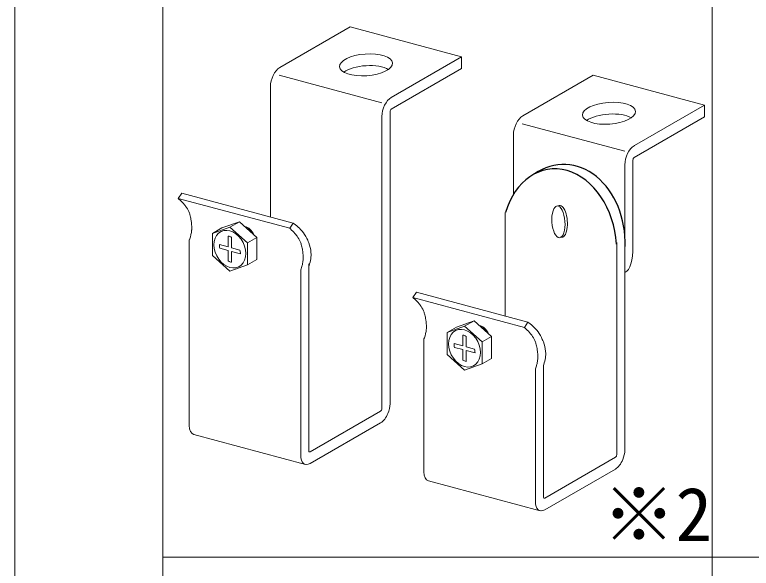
# Model space of a CAD drawing. Units: millimetres on the paper, enlarged 40 times, with parts at other scales. Extents: x -7800 to 7800, y -5578 to 5491.
# Drawn here: x -7800 to -6995, y 3688 to 4292 of the extents above; entities that cross this region are included whole.
import ezdxf
from ezdxf.enums import TextEntityAlignment as Align

# ---------------------------------------------------------------- set-up
doc = ezdxf.new("R2010")
doc.units = ezdxf.units.MM
doc.header["$LTSCALE"] = 40
for name, color, linetype, lineweight in [('1-6_文字', 7, 'Continuous', 18), ('1-7_金具', 7, 'Continuous', 18), ('F-2_太線１', 3, 'Continuous', 18), ('F-4_細線', 4, 'Continuous', 9)]:
    doc.layers.add(name, color=color, linetype=linetype, lineweight=lineweight)
doc.styles.add('ＭＳ ゴシック', font='')
doc.styles.get('ＭＳ ゴシック').set_extended_font_data('MS Gothic')

msp = doc.modelspace()

# ---------------------------------------------------------------- linework, layer by layer
at = {"layer": '1-7_金具', "color": 3}
for p, q in [((-7311.9, 4246.46), (-7388.66, 4202.14)), ((-7398.92, 4196.22), (-7511.04, 4226.26)), ((-7520.62, 4214.03), (-7520.62, 4071.71)), ((-7390.05, 4186.54), (-7390.05, 3867.74)), ((-7398.92, 4181.42), (-7398.92, 3862.62)), ((-7133.52, 4143.41), (-7245.65, 4173.45)), ((-7255.23, 4161.22), (-7255.23, 4096.33)), ((-7133.52, 4128.61), (-7133.52, 4041.59)), ((-7124.66, 4133.73), (-7124.66, 4039.22)), ((-7495.69, 4065.03), (-7617.39, 4097.64)), ((-7621.31, 4091.87), (-7620.57, 4091.19)), ((-7620.57, 4091.19), (-7619.31, 4090)), ((-7619.31, 4090), (-7618.06, 4088.8)), ((-7618.06, 4088.8), (-7616.84, 4087.57)), ((-7616.84, 4087.57), (-7615.66, 4086.31)), ((-7615.66, 4086.31), (-7614.53, 4085)), ((-7614.53, 4085), (-7613.91, 4084.22)), ((-7613.91, 4084.22), (-7613.31, 4083.42)), ((-7613.31, 4083.42), (-7612.33, 4082.01)), ((-7612.33, 4082.01), (-7611.42, 4080.54)), ((-7611.42, 4080.54), (-7610.59, 4079.02)), ((-7610.59, 4079.02), (-7609.85, 4077.47)), ((-7609.85, 4077.47), (-7609.2, 4075.87)), ((-7609.2, 4075.87), (-7608.87, 4074.93)), ((-7608.87, 4074.93), (-7608.64, 4074.2)), ((-7608.64, 4074.2), (-7608.27, 4072.92)), ((-7608.27, 4072.92), (-7607.96, 4071.62)), ((-7607.96, 4071.62), (-7607.69, 4070.32)), ((-7264.1, 4076.58), (-7264.1, 3963.54)), ((-7607.69, 4070.32), (-7607.45, 4069)), ((-7607.45, 4069), (-7607.25, 4067.68)), ((-7607.25, 4067.68), (-7607.14, 4066.91)), ((-7607.14, 4066.91), (-7607.03, 4066.05)), ((-7607.03, 4066.05), (-7606.86, 4064.57)), ((-7606.86, 4064.57), (-7606.72, 4063.09)), ((-7495.69, 4065.03), (-7499.6, 4059.26)), ((-7494.82, 4064.33), (-7495.69, 4065.03)), ((-7493.34, 4063.12), (-7494.82, 4064.33)), ((-7606.85, 4055.95), (-7607.01, 4054.79)), ((-7606.72, 4057.11), (-7606.85, 4055.95)), ((-7606.72, 4063.09), (-7606.64, 4061.61)), ((-7606.67, 4057.78), (-7606.72, 4057.11)), ((-7606.62, 4058.64), (-7606.67, 4057.78)), ((-7606.64, 4061.61), (-7606.6, 4060.12)), ((-7606.6, 4060.12), (-7606.62, 4058.64)), ((-7499.6, 4059.26), (-7498.87, 4058.57)), ((-7498.87, 4058.57), (-7497.6, 4057.39)), ((-7497.6, 4057.39), (-7496.35, 4056.19)), ((-7496.35, 4056.19), (-7495.14, 4054.96)), ((-7491.88, 4061.89), (-7493.34, 4063.12)), ((-7490.45, 4060.63), (-7491.88, 4061.89)), ((-7489.07, 4059.34), (-7490.45, 4060.63)), ((-7487.73, 4057.99), (-7489.07, 4059.34)), ((-7486.99, 4057.19), (-7487.73, 4057.99)), ((-7486.11, 4056.16), (-7486.99, 4057.19)), ((-7484.67, 4054.33), (-7486.11, 4056.16)), ((-7608.84, 4047.84), (-7609.23, 4046.75)), ((-7608.46, 4048.94), (-7608.84, 4047.84)), ((-7608.12, 4050.05), (-7608.46, 4048.94)), ((-7607.93, 4050.7), (-7608.12, 4050.05)), ((-7607.75, 4051.36), (-7607.93, 4050.7)), ((-7607.47, 4052.49), (-7607.75, 4051.36)), ((-7607.22, 4053.64), (-7607.47, 4052.49)), ((-7607.01, 4054.79), (-7607.22, 4053.64)), ((-7495.14, 4054.96), (-7493.96, 4053.7)), ((-7493.96, 4053.7), (-7492.83, 4052.39)), ((-7492.83, 4052.39), (-7492.2, 4051.61)), ((-7492.2, 4051.61), (-7491.6, 4050.81)), ((-7491.6, 4050.81), (-7490.62, 4049.39)), ((-7490.62, 4049.39), (-7489.71, 4047.93)), ((-7489.71, 4047.93), (-7488.89, 4046.41)), ((-7483.34, 4052.4), (-7484.67, 4054.33)), ((-7482.12, 4050.4), (-7483.34, 4052.4)), ((-7481, 4048.33), (-7482.12, 4050.4)), ((-7479.98, 4046.19), (-7481, 4048.33)), ((-7609.23, 4046.75), (-7609.28, 4046.62)), ((-7609.28, 3844.05), (-7609.28, 4046.61)), ((-7488.89, 4046.41), (-7488.15, 4044.85)), ((-7488.15, 4044.85), (-7487.5, 4043.26)), ((-7487.5, 4043.26), (-7487.16, 4042.32)), ((-7487.16, 4042.32), (-7486.93, 4041.59)), ((-7486.93, 4041.59), (-7486.57, 4040.31)), ((-7486.57, 4040.31), (-7486.25, 4039.01)), ((-7479.43, 4044.92), (-7479.98, 4046.19)), ((-7478.86, 4043.49), (-7479.43, 4044.92)), ((-7477.98, 4040.97), (-7478.86, 4043.49)), ((-7477.25, 4038.4), (-7477.98, 4040.97)), ((-7142.39, 4043.97), (-7142.39, 3812.18)), ((-7133.52, 4041.59), (-7133.52, 3817.3)), ((-7486.25, 4039.01), (-7485.98, 4037.7)), ((-7485.98, 4037.7), (-7485.75, 4036.39)), ((-7485.75, 4036.39), (-7485.54, 4035.07)), ((-7485.54, 4035.07), (-7485.43, 4034.3)), ((-7485.43, 4034.3), (-7485.32, 4033.44)), ((-7485.32, 4033.44), (-7485.15, 4031.96)), ((-7485.15, 4031.96), (-7485.02, 4030.48)), ((-7476.71, 4035.81), (-7477.25, 4038.4)), ((-7476.37, 4033.21), (-7476.71, 4035.81)), ((-7476.25, 4030.6), (-7476.37, 4033.21)), ((-7485.14, 4023.33), (-7485.31, 4022.18)), ((-7485.01, 4024.5), (-7485.14, 4023.33)), ((-7485.02, 4030.48), (-7484.93, 4029)), ((-7484.96, 4025.17), (-7485.01, 4024.5)), ((-7484.92, 4026.03), (-7484.96, 4025.17)), ((-7484.93, 4029), (-7484.89, 4027.51)), ((-7484.89, 4027.51), (-7484.92, 4026.03)), ((-7477.39, 4022.43), (-7476.97, 4024.28)), ((-7476.97, 4024.28), (-7476.62, 4026.14)), ((-7476.62, 4026.14), (-7476.38, 4028.01)), ((-7476.38, 4028.01), (-7476.29, 4029.1)), ((-7476.29, 4029.1), (-7476.25, 4030.6)), ((-7487.13, 4015.23), (-7487.52, 4014.13)), ((-7486.76, 4016.33), (-7487.13, 4015.23)), ((-7486.41, 4017.44), (-7486.76, 4016.33)), ((-7486.22, 4018.09), (-7486.41, 4017.44)), ((-7486.04, 4018.74), (-7486.22, 4018.09)), ((-7485.76, 4019.88), (-7486.04, 4018.74)), ((-7485.51, 4021.03), (-7485.76, 4019.88)), ((-7485.31, 4022.18), (-7485.51, 4021.03)), ((-7478.7, 4020.58), (-7478.7, 3816.56)), ((-7478.7, 4017.67), (-7478.39, 4018.74)), ((-7478.39, 4018.74), (-7477.88, 4020.58)), ((-7477.88, 4020.58), (-7477.39, 4022.43)), ((-7487.52, 4014.13), (-7487.57, 4014)), ((-7487.57, 3811.44), (-7487.57, 4014)), ((-7365, 3983.75), (-7364.26, 3983.07)), ((-7364.26, 3983.07), (-7363, 3981.88)), ((-7239.38, 3956.91), (-7361.08, 3989.52)), ((-7363, 3981.88), (-7361.75, 3980.68)), ((-7361.75, 3980.68), (-7360.53, 3979.45)), ((-7360.53, 3979.45), (-7359.35, 3978.19)), ((-7359.35, 3978.19), (-7358.22, 3976.88)), ((-7358.22, 3976.88), (-7357.6, 3976.1)), ((-7357.6, 3976.1), (-7357, 3975.3)), ((-7357, 3975.3), (-7356.01, 3973.89)), ((-7356.01, 3973.89), (-7355.11, 3972.42)), ((-7355.11, 3972.42), (-7354.28, 3970.9)), ((-7354.28, 3970.9), (-7353.54, 3969.35)), ((-7353.54, 3969.35), (-7352.89, 3967.76)), ((-7352.89, 3967.76), (-7352.56, 3966.82)), ((-7352.56, 3966.82), (-7352.32, 3966.08)), ((-7352.32, 3966.08), (-7351.96, 3964.8)), ((-7351.96, 3964.8), (-7351.65, 3963.5)), ((-7351.65, 3963.5), (-7351.38, 3962.2)), ((-7351.38, 3962.2), (-7351.14, 3960.88)), ((-7351.14, 3960.88), (-7350.94, 3959.56)), ((-7350.94, 3959.56), (-7350.83, 3958.79)), ((-7350.83, 3958.79), (-7350.72, 3957.93)), ((-7350.72, 3957.93), (-7350.55, 3956.45)), ((-7350.55, 3956.45), (-7350.41, 3954.97)), ((-7350.41, 3954.97), (-7350.32, 3953.49)), ((-7350.32, 3953.49), (-7350.29, 3952.01)), ((-7350.29, 3952.01), (-7350.31, 3950.52)), ((-7239.38, 3956.91), (-7243.29, 3951.14)), ((-7243.29, 3951.14), (-7242.55, 3950.46)), ((-7238.51, 3956.21), (-7239.38, 3956.91)), ((-7237.03, 3955), (-7238.51, 3956.21)), ((-7235.57, 3953.77), (-7237.03, 3955)), ((-7234.14, 3952.51), (-7235.57, 3953.77)), ((-7232.76, 3951.22), (-7234.14, 3952.51)), ((-7231.42, 3949.87), (-7232.76, 3951.22)), ((-7351.62, 3942.58), (-7351.81, 3941.94)), ((-7351.44, 3943.24), (-7351.62, 3942.58)), ((-7351.16, 3944.37), (-7351.44, 3943.24)), ((-7350.91, 3945.52), (-7351.16, 3944.37)), ((-7350.7, 3946.67), (-7350.91, 3945.52)), ((-7350.54, 3947.83), (-7350.7, 3946.67)), ((-7350.41, 3948.99), (-7350.54, 3947.83)), ((-7350.36, 3949.66), (-7350.41, 3948.99)), ((-7350.31, 3950.52), (-7350.36, 3949.66)), ((-7242.55, 3950.46), (-7241.29, 3949.27)), ((-7241.29, 3949.27), (-7240.04, 3948.07)), ((-7240.04, 3948.07), (-7238.83, 3946.84)), ((-7238.83, 3946.84), (-7237.65, 3945.58)), ((-7237.65, 3945.58), (-7236.52, 3944.27)), ((-7236.52, 3944.27), (-7235.89, 3943.49)), ((-7235.89, 3943.49), (-7235.29, 3942.69)), ((-7235.29, 3942.69), (-7234.31, 3941.28)), ((-7230.68, 3949.07), (-7231.42, 3949.87)), ((-7229.8, 3948.05), (-7230.68, 3949.07)), ((-7228.36, 3946.21), (-7229.8, 3948.05)), ((-7227.03, 3944.29), (-7228.36, 3946.21)), ((-7225.81, 3942.28), (-7227.03, 3944.29)), ((-7352.92, 3938.63), (-7352.97, 3938.5)), ((-7352.97, 3793.49), (-7352.97, 3938.49)), ((-7352.53, 3939.72), (-7352.92, 3938.63)), ((-7352.15, 3940.83), (-7352.53, 3939.72)), ((-7351.81, 3941.94), (-7352.15, 3940.83)), ((-7234.31, 3941.28), (-7233.4, 3939.81)), ((-7233.4, 3939.81), (-7232.58, 3938.29)), ((-7232.58, 3938.29), (-7231.84, 3936.74)), ((-7231.84, 3936.74), (-7231.19, 3935.14)), ((-7231.19, 3935.14), (-7230.85, 3934.21)), ((-7224.69, 3940.21), (-7225.81, 3942.28)), ((-7223.67, 3938.07), (-7224.69, 3940.21)), ((-7223.12, 3936.81), (-7223.67, 3938.07)), ((-7222.55, 3935.37), (-7223.12, 3936.81)), ((-7221.67, 3932.85), (-7222.55, 3935.37)), ((-7230.85, 3934.21), (-7230.62, 3933.47)), ((-7230.62, 3933.47), (-7230.25, 3932.19)), ((-7230.25, 3932.19), (-7229.94, 3930.89)), ((-7229.94, 3930.89), (-7229.67, 3929.59)), ((-7229.67, 3929.59), (-7229.44, 3928.27)), ((-7229.44, 3928.27), (-7229.23, 3926.95)), ((-7229.23, 3926.95), (-7229.12, 3926.18)), ((-7220.94, 3930.29), (-7221.67, 3932.85)), ((-7220.4, 3927.7), (-7220.94, 3930.29)), ((-7220.06, 3925.09), (-7220.4, 3927.7)), ((-7229.12, 3926.18), (-7229.01, 3925.32)), ((-7229.01, 3925.32), (-7228.84, 3923.84)), ((-7228.84, 3923.84), (-7228.71, 3922.36)), ((-7228.71, 3922.36), (-7228.62, 3920.88)), ((-7228.62, 3920.88), (-7228.58, 3919.39)), ((-7228.58, 3919.39), (-7228.61, 3917.91)), ((-7220.31, 3918.03), (-7220.07, 3919.89)), ((-7220.07, 3919.89), (-7219.98, 3920.98)), ((-7219.94, 3922.49), (-7220.06, 3925.09)), ((-7219.98, 3920.98), (-7219.94, 3922.49)), ((-7229.73, 3910.63), (-7229.91, 3909.97)), ((-7229.45, 3911.76), (-7229.73, 3910.63)), ((-7229.2, 3912.91), (-7229.45, 3911.76)), ((-7229, 3914.06), (-7229.2, 3912.91)), ((-7228.83, 3915.22), (-7229, 3914.06)), ((-7228.7, 3916.38), (-7228.83, 3915.22)), ((-7228.65, 3917.05), (-7228.7, 3916.38)), ((-7228.61, 3917.91), (-7228.65, 3917.05)), ((-7222.39, 3909.55), (-7222.08, 3910.62)), ((-7222.08, 3910.62), (-7221.57, 3912.47)), ((-7221.57, 3912.47), (-7221.08, 3914.31)), ((-7221.08, 3914.31), (-7220.66, 3916.17)), ((-7220.66, 3916.17), (-7220.31, 3918.03)), ((-7231.21, 3906.02), (-7231.26, 3905.89)), ((-7231.26, 3760.88), (-7231.26, 3905.89)), ((-7230.82, 3907.11), (-7231.21, 3906.02)), ((-7230.45, 3908.21), (-7230.82, 3907.11)), ((-7230.1, 3909.32), (-7230.45, 3908.21)), ((-7229.91, 3909.97), (-7230.1, 3909.32)), ((-7222.39, 3909.55), (-7222.39, 3766)), ((-7477.32, 3815.36), (-7400.3, 3859.82)), ((-7477.32, 3802.56), (-7400.3, 3847.02)), ((-7482.5, 3801.59), (-7604.2, 3834.2)), ((-7221.01, 3764.8), (-7143.78, 3809.38)), ((-7221.01, 3752), (-7143.78, 3796.58)), ((-7226.19, 3751.03), (-7347.89, 3783.64))]:
    msp.add_line(p, q, dxfattribs=at)
at = {"layer": '1-7_金具'}
for p, q in [((-7564.96, 4060.52), (-7554.57, 4066.52)), ((-7584.09, 4053.65), (-7564.96, 4060.52)), ((-7584.09, 4053.65), (-7573.7, 4059.65)), ((-7564.96, 4060.52), (-7545.84, 4043.4)), ((-7566.7, 4038.99), (-7566.7, 4050.86)), ((-7563.22, 4038.06), (-7563.22, 4049.4)), ((-7545.84, 4043.4), (-7535.44, 4049.4)), ((-7535.44, 4049.4), (-7535.44, 4025.4)), ((-7566.7, 4038.99), (-7576.42, 4041.59)), ((-7545.84, 4043.4), (-7545.84, 4019.4)), ((-7566.7, 4034.99), (-7576, 4037.48)), ((-7566.7, 4034.99), (-7566.7, 4023.65)), ((-7563.22, 4038.06), (-7553.92, 4035.57)), ((-7563.22, 4034.06), (-7563.22, 4022.19)), ((-7563.22, 4034.06), (-7553.51, 4031.46)), ((-7545.84, 4019.4), (-7535.44, 4025.4)), ((-7545.84, 4019.4), (-7564.96, 4012.52)), ((-7327.78, 3945.53), (-7308.65, 3952.41)), ((-7327.78, 3945.53), (-7317.38, 3951.53)), ((-7308.65, 3952.41), (-7298.26, 3958.41)), ((-7308.65, 3952.41), (-7289.53, 3935.28)), ((-7310.39, 3930.87), (-7310.39, 3942.74)), ((-7306.91, 3929.94), (-7306.91, 3941.28)), ((-7289.53, 3935.28), (-7279.13, 3941.28)), ((-7289.53, 3935.28), (-7289.53, 3911.28)), ((-7279.13, 3941.28), (-7279.13, 3917.28)), ((-7310.39, 3930.87), (-7320.11, 3933.48)), ((-7310.39, 3926.87), (-7319.69, 3929.36)), ((-7310.39, 3926.87), (-7310.39, 3915.53)), ((-7306.91, 3929.94), (-7297.61, 3927.45)), ((-7306.91, 3925.94), (-7306.91, 3914.07)), ((-7306.91, 3925.94), (-7297.2, 3923.34)), ((-7289.53, 3911.28), (-7308.65, 3904.41)), ((-7289.53, 3911.28), (-7279.13, 3917.28))]:
    msp.add_line(p, q, dxfattribs=at)
at = {"layer": '1-7_金具', "color": 3}
for points in [[(-7311.9, 4246.46), (-7433.61, 4279.07), (-7510.37, 4234.75)], [(-7311.9, 4246.46), (-7311.9, 4233.66), (-7388.66, 4189.34)], [(-7046.51, 4193.65), (-7168.21, 4226.26), (-7244.98, 4181.94)], [(-7046.51, 4193.65), (-7046.51, 4180.85), (-7123.27, 4136.53)], [(-7046.51, 4193.65), (-7122.83, 4149.58), (-7123.27, 4149.33)], [(-7499.6, 4059.26), (-7621.31, 4091.87), (-7617.39, 4097.64)], [(-7243.29, 3951.14), (-7365, 3983.75), (-7361.08, 3989.52)]]:
    msp.add_lwpolyline(points, dxfattribs=at)
at = {"layer": '1-7_金具'}
for points in [[(-7573.7, 4059.65), (-7554.57, 4066.52), (-7535.44, 4049.4)], [(-7564.96, 4012.52), (-7584.09, 4029.65), (-7584.09, 4053.65)], [(-7317.38, 3951.53), (-7298.26, 3958.41), (-7279.13, 3941.28)], [(-7308.65, 3904.41), (-7327.78, 3921.53), (-7327.78, 3945.53)]]:
    msp.add_lwpolyline(points, dxfattribs=at)
at = {"layer": '1-7_金具', "color": 3}
for centre, major_axis in [((-7416.26, 4237.65), (28.89, 2.1)), ((-7150.87, 4184.83), (28.89, 2.1)), ((-7206.05, 4066.37), (-1.26, 17.33))]:
    msp.add_ellipse(centre, major_axis=major_axis, ratio=0.410193, dxfattribs=at)
for centre, major_axis, ratio, start_param, end_param in [((-7510.37, 4219.95), (-5.57, -15.64), 0.550454, 3.715564, 5.28636), ((-7416.26, 4224.85), (28.89, 2.1), 0.410193, 0.537631, 2.54436), ((-7388.66, 4187.34), (-5.57, -15.64), 0.550454, 3.715564, 5.28636), ((-7388.66, 4187.34), (-0.75, -2.11), 0.550454, 3.715564, 5.28636), ((-7150.87, 4172.03), (28.89, 2.1), 0.410193, 0.537631, 2.54436), ((-7244.98, 4167.14), (-5.57, -15.64), 0.550454, 3.715564, 5.28636), ((-7123.27, 4134.53), (-5.57, -15.64), 0.550454, 3.715564, 5.28636), ((-7123.27, 4134.53), (-0.75, -2.11), 0.550454, 3.715564, 5.28636), ((-7203.45, 4066.77), (-1.26, 17.33), 0.410193, 2.989361, 6.50125), ((-7136.9, 4039.82), (-2.1, 28.89), 0.410193, 3.250479, 4.664488), ((-7400.3, 3861.82), (-0.75, -2.11), 0.550454, 0.573971, 2.144768), ((-7400.3, 3861.82), (-5.57, -15.64), 0.550454, 1.473397, 2.144768), ((-7400.3, 3861.82), (-5.57, -15.64), 0.550454, 0.573971, 1.473397), ((-7599.02, 3849.97), (-5.57, -15.64), 0.550454, 5.28636, 6.327362), ((-7477.32, 3817.36), (-0.75, -2.11), 0.550454, 5.28636, 6.857157), ((-7143.78, 3811.38), (-5.57, -15.64), 0.550454, 1.473397, 2.144768), ((-7477.32, 3817.36), (-5.57, -15.64), 0.550454, 5.28636, 6.857157), ((-7143.78, 3811.38), (-0.75, -2.11), 0.550454, 0.573971, 2.144768), ((-7143.78, 3811.38), (-5.57, -15.64), 0.550454, 0.573971, 1.473397), ((-7342.71, 3799.41), (-5.57, -15.64), 0.550454, 5.28636, 6.327362), ((-7221.01, 3766.8), (-0.75, -2.11), 0.550454, 5.28636, 6.857157), ((-7221.01, 3766.8), (-5.57, -15.64), 0.550454, 5.28636, 6.857157)]:
    msp.add_ellipse(centre, major_axis=major_axis, ratio=ratio, start_param=start_param, end_param=end_param, dxfattribs=at)
at = {"layer": '1-7_金具', "color": 2, "lineweight": 25}
for centre, major_axis, ratio, start_param, end_param in [((-7205.04, 4041.52), (-11.56, 82.26), 0.75, 4.614217, 7.31299), ((-7200.46, 4042.91), (0, 86.14), 0.780845, 4.670296, 6.773399)]:
    msp.add_ellipse(centre, major_axis=major_axis, ratio=ratio, start_param=start_param, end_param=end_param, dxfattribs=at)
at = {"layer": '1-7_金具'}
for centre in [(-7564.96, 4036.52), (-7308.65, 3928.41)]:
    msp.add_ellipse(centre, major_axis=(-9.7, 19.2), ratio=0.751651, dxfattribs=at)
for centre, major_axis, ratio, start_param, end_param in [((-7548.42, 4048.3), (-6.3, 12.48), 0.751651, 4.654722, 5.729402), ((-7548.42, 4048.3), (-5.82, 11.52), 0.751651, 4.817485, 5.566638), ((-7564.96, 4036.52), (-6.99, 13.84), 0.65557, 5.474257, 5.778952), ((-7564.96, 4036.52), (-6.99, 13.84), 0.65557, 0.89591, 1.185237), ((-7564.96, 4036.52), (-6.99, 13.84), 0.65557, 4.037503, 4.32683), ((-7564.96, 4036.52), (-6.99, 13.84), 0.65557, 2.332665, 2.63736), ((-7292.11, 3940.18), (-6.3, 12.48), 0.751651, 4.654722, 5.729402), ((-7292.11, 3940.18), (-5.82, 11.52), 0.751651, 4.817485, 5.566638), ((-7308.65, 3928.41), (-6.99, 13.84), 0.65557, 5.474257, 5.778952), ((-7308.65, 3928.41), (-6.99, 13.84), 0.65557, 0.89591, 1.185237), ((-7308.65, 3928.41), (-6.99, 13.84), 0.65557, 4.037503, 4.32683), ((-7308.65, 3928.41), (-6.99, 13.84), 0.65557, 2.332665, 2.63736)]:
    msp.add_ellipse(centre, major_axis=major_axis, ratio=ratio, start_param=start_param, end_param=end_param, dxfattribs=at)
at = {"layer": 'F-2_太線１'}
for p, q in [((-7800, 5485.15), (-7800, -5514.85)), ((-7638.18, 3700.25), (-78.18, 3700.25))]:
    msp.add_line(p, q, dxfattribs=at)
msp.add_lwpolyline([(-7638.18, 4900.25), (-7638.18, 1900.25), (-78.18, 1900.25)], dxfattribs=at)
at = {"layer": 'F-4_細線'}
msp.add_line((-7038.18, 4900.25), (-7038.18, 3100.25), dxfattribs=at)

# ---------------------------------------------------------------- texts
at = {"layer": '1-6_文字', "style": 'ＭＳ ゴシック'}
msp.add_text('※2', height=58.65, dxfattribs=at).set_placement((-7158.18, 3700.25), align=Align.BOTTOM_LEFT)

doc.saveas('drawing.dxf')
